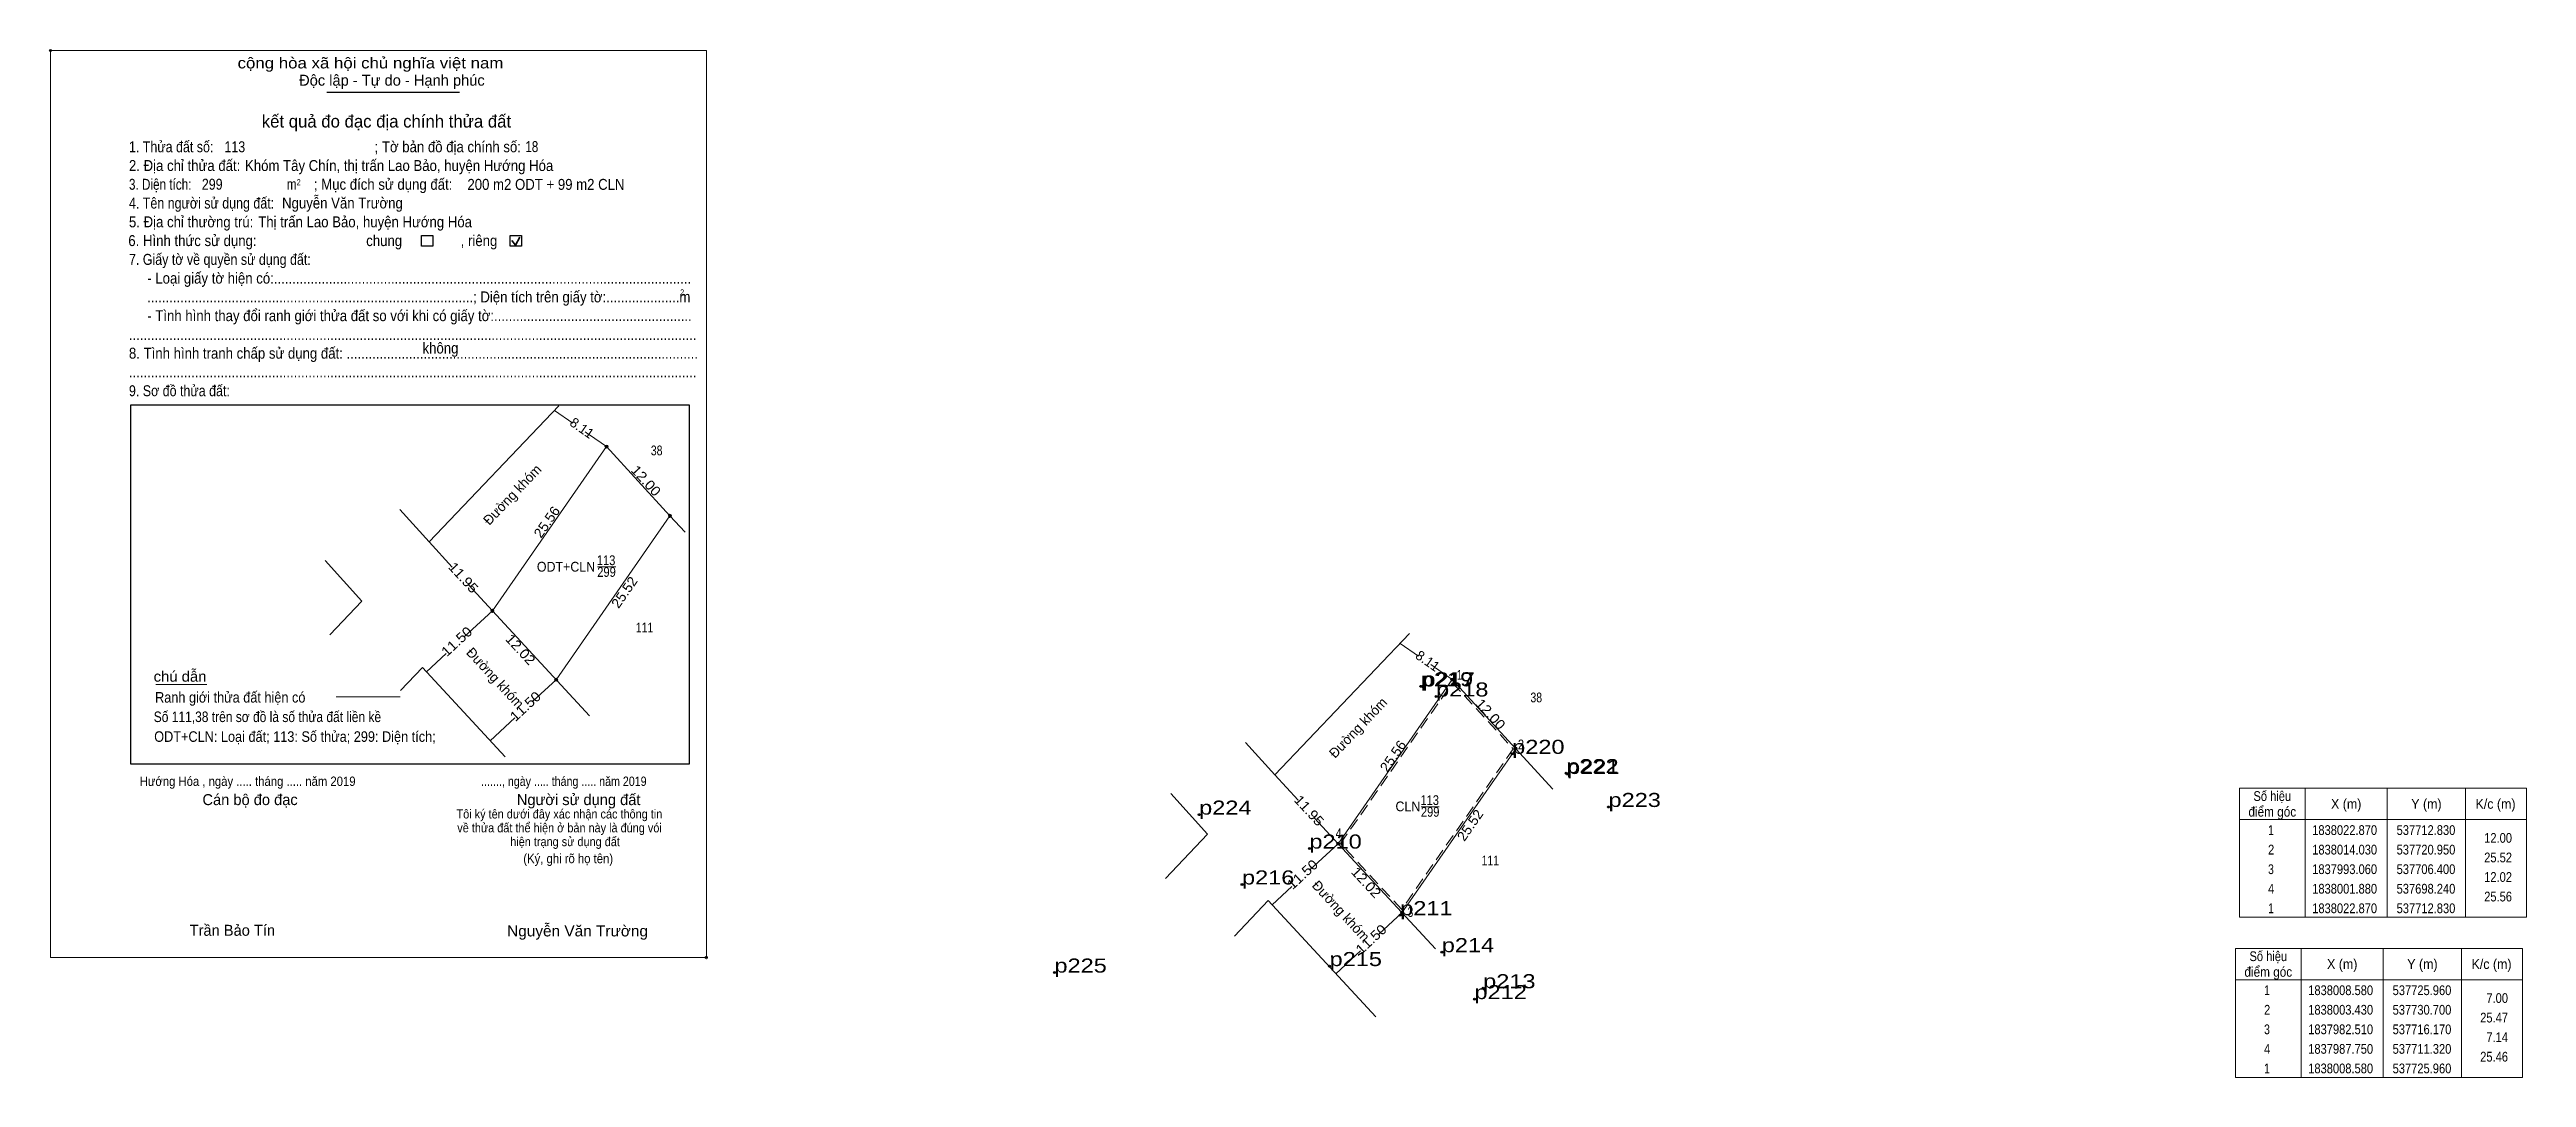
# Model space of a CAD drawing. Header units: metres. Extents: x 537533 to 537850, y 1837972 to 1838103.
import ezdxf
from ezdxf.enums import TextEntityAlignment as Align

# ---------------------------------------------------------------- set-up
doc = ezdxf.new("R2010")
doc.units = ezdxf.units.M
doc.header["$LTSCALE"] = 0.5
doc.header["$PDMODE"] = 32
doc.header["$PDSIZE"] = 0.25
doc.linetypes.add('MEDIUM_DASHED', pattern=[4.5, 3, -1.5])
for name, color, linetype in [('1', 7, 'Continuous'), ('12', 7, 'Continuous'), ('7', 7, 'Continuous')]:
    doc.layers.add(name, color=color, linetype=linetype)
for name, color, linetype, lineweight in [('10', 7, 'Continuous', 13), ('17', 7, 'Continuous', 13), ('2', 7, 'Continuous', 25), ('3', 7, 'Continuous', 13), ('36', 7, 'Continuous', 13), ('6', 7, 'Continuous', 13), ('63', 7, 'Continuous', 13)]:
    doc.layers.add(name, color=color, linetype=linetype, lineweight=lineweight)

msp = doc.modelspace()

# ---------------------------------------------------------------- hatches: boundary and pattern name
at = {"layer": '36'}
for points in [[(537604.88, 1838052.66, 1), (537604.48, 1838052.66, 1)], [(537613, 1838043.82, 1), (537612.6, 1838043.82, 1)], [(537590.29, 1838031.67, 1), (537589.89, 1838031.67, 1)], [(537598.45, 1838022.85, 1), (537598.05, 1838022.85, 1)], [(537713.03, 1838022.87, 1), (537712.63, 1838022.87, 1)], [(537721.15, 1838014.03, 1), (537720.75, 1838014.03, 1)], [(537698.44, 1838001.88, 1), (537698.04, 1838001.88, 1)], [(537706.6, 1837993.06, 1), (537706.2, 1837993.06, 1)]]:
    msp.add_hatch(color=256, dxfattribs=at).paths.add_polyline_path(points)

# ---------------------------------------------------------------- linework, layer by layer
at = {"layer": '10'}
for p, q in [((537568.71, 1838038.09), (537573.4, 1838032.89)), ((537573.4, 1838032.89), (537569.3, 1838028.58)), ((537676.86, 1838008.3), (537681.55, 1838003.1)), ((537681.55, 1838003.1), (537676.17, 1837997.44))]:
    msp.add_line(p, q, dxfattribs=at)
at = {"layer": '17'}
msp.add_line((537547.06, 1838022.23), (537553.57, 1838022.23), dxfattribs=at)
at = {"layer": '2'}
for p, q in [((537568.91, 1838098), (537585.87, 1838098)), ((537543.87, 1838058), (537615.27, 1838058)), ((537615.27, 1838058), (537615.27, 1838012.04))]:
    msp.add_line(p, q, dxfattribs=at)
at = {"layer": '2', "lineweight": 35}
for p, q in [((537592.57, 1838079.04), (537593.04, 1838078.42)), ((537593.04, 1838078.42), (537593.62, 1838079.46))]:
    msp.add_line(p, q, dxfattribs=at)
at = {"layer": '2', "lineweight": 13}
msp.add_lwpolyline([(537533.59, 1838103.32), (537617.46, 1838103.32), (537617.46, 1837987.32), (537533.59, 1837987.32)], close=True, dxfattribs=at)
at = {"layer": '2'}
for points in [[(537581.05, 1838079.66), (537582.49, 1838079.66), (537582.49, 1838078.31), (537581.05, 1838078.31)], [(537592.38, 1838079.66), (537593.82, 1838079.66), (537593.82, 1838078.31), (537592.38, 1838078.31)]]:
    msp.add_lwpolyline(points, close=True, dxfattribs=at)
msp.add_lwpolyline([(537615.27, 1838012.04), (537543.87, 1838012.04), (537543.87, 1838058)], dxfattribs=at)
for p in [(537533.59, 1838103.32), (537617.45, 1837987.32)]:
    msp.add_point(p, dxfattribs=at)
at = {"layer": '3'}
for p, q in [((537598.59, 1838057.88), (537582, 1838040.47)), ((537582, 1838040.47), (537578.25, 1838044.62)), ((537612.8, 1838043.82), (537614.73, 1838041.72)), ((537590.09, 1838031.67), (537602.53, 1838018.23)), ((537707.39, 1838028.78), (537690.15, 1838010.68)), ((537581.15, 1838024.4), (537578.36, 1838021.47)), ((537581.15, 1838024.4), (537591.71, 1838013)), ((537690.15, 1838010.68), (537686.4, 1838014.83)), ((537720.95, 1838014.03), (537725.71, 1838008.85)), ((537821.9, 1838008.97), (537821.9, 1837992.47)), ((537832.4, 1838008.97), (537832.4, 1837992.47)), ((537842.4, 1838008.97), (537842.4, 1837992.47)), ((537813.5, 1838004.97), (537850.2, 1838004.97)), ((537698.24, 1838001.88), (537710.68, 1837988.44)), ((537689.3, 1837994.61), (537684.99, 1837990.08)), ((537689.3, 1837994.61), (537703.06, 1837979.75))]:
    msp.add_line(p, q, dxfattribs=at)
for points in [[(537598.25, 1838022.85), (537612.8, 1838043.82), (537604.68, 1838052.66), (537590.09, 1838031.67)], [(537706.4, 1837993.06), (537720.95, 1838014.03), (537712.83, 1838022.87), (537698.24, 1838001.88)]]:
    msp.add_lwpolyline(points, dxfattribs=at)
at = {"layer": '3', "linetype": 'MEDIUM_DASHED'}
msp.add_lwpolyline([(537712.86, 1838022.47), (537720.63, 1838014.01), (537706.37, 1837993.46), (537698.56, 1838001.9)], close=True, dxfattribs=at)
at = {"layer": '3'}
msp.add_lwpolyline([(537813.5, 1838008.97), (537850.2, 1838008.97), (537850.2, 1837992.47), (537813.5, 1837992.47)], close=True, dxfattribs=at)
at = {"layer": '36'}
for p, q in [((537598.03, 1838057.29), (537600.37, 1838055.66)), ((537601.94, 1838054.57), (537602.49, 1838054.19)), ((537602.53, 1838054.16), (537604.68, 1838052.66)), ((537582, 1838040.47), (537584.97, 1838037.24)), ((537587.09, 1838034.93), (537590.09, 1838031.67)), ((537586.52, 1838028.37), (537590.09, 1838031.67)), ((537581.65, 1838023.86), (537584.17, 1838026.2)), ((537706.17, 1838027.5), (537708.52, 1838025.87)), ((537595.32, 1838020.14), (537598.25, 1838022.85)), ((537710.09, 1838024.78), (537710.64, 1838024.4)), ((537710.68, 1838024.37), (537712.83, 1838022.87)), ((537589.81, 1838015.04), (537592.96, 1838017.96)), ((537690.15, 1838010.68), (537693.12, 1838007.45)), ((537695.24, 1838005.14), (537698.24, 1838001.88)), ((537694.67, 1837998.58), (537698.24, 1838001.88)), ((537689.8, 1837994.07), (537692.32, 1837996.41)), ((537703.47, 1837990.35), (537706.4, 1837993.06)), ((537697.96, 1837985.25), (537701.11, 1837988.17))]:
    msp.add_line(p, q, dxfattribs=at)
for centre in [(537604.68, 1838052.66), (537612.8, 1838043.82), (537590.09, 1838031.67), (537598.25, 1838022.85), (537712.83, 1838022.87), (537720.95, 1838014.03), (537698.24, 1838001.88), (537706.4, 1837993.06)]:
    msp.add_circle(centre, 0.2, dxfattribs=at)
at = {"layer": '6'}
msp.add_line((537570.1, 1838020.66), (537578.32, 1838020.66), dxfattribs=at)
at = {"layer": '63'}
for p, q in [((537603.55, 1838037.3), (537605.86, 1838037.3)), ((537708.87, 1838006.62), (537711.18, 1838006.62)), ((537821.39, 1837988.49), (537821.39, 1837971.99)), ((537831.89, 1837988.49), (537831.89, 1837971.99)), ((537841.89, 1837988.49), (537841.89, 1837971.99)), ((537812.99, 1837984.49), (537849.69, 1837984.49))]:
    msp.add_line(p, q, dxfattribs=at)
msp.add_lwpolyline([(537812.99, 1837988.49), (537849.69, 1837988.49), (537849.69, 1837971.99), (537812.99, 1837971.99)], close=True, dxfattribs=at)
at = {"layer": '7'}
for p in [(537708.82, 1838022.01), (537709.02, 1838022), (537710.77, 1838020.71), (537720.5, 1838013.37), (537727.42, 1838010.91), (537727.52, 1838010.8), (537680.47, 1838005.6), (537732.82, 1838006.58), (537694.57, 1838001.26), (537685.95, 1837996.67), (537706.18, 1837992.74), (537711.5, 1837988.01), (537661.97, 1837985.4), (537697.15, 1837986.23), (537715.68, 1837982.01), (537716.79, 1837983.4)]:
    msp.add_point(p, dxfattribs=at)

# ---------------------------------------------------------------- texts
at = {"layer": '1'}
for s, width, p in [('38', 0.8, (537611.1, 1838051.55)), ('113', 0.85, (537604.635, 1838037.51)), ('ODT+CLN', 0.95, (537599.51, 1838036.68)), ('111', 0.8, (537609.55, 1838028.9)), ('38', 0.8, (537723.58, 1838019.96)), ('CLN', 0.95, (537707.165, 1838006.03)), ('113', 0.85, (537709.955, 1838006.83)), ('111', 0.8, (537717.7, 1837999.11))]:
    msp.add_text(s, height=1.25, dxfattribs=dict(at, width=width)).set_placement(p, align=Align.CENTER)
at = {"layer": '12', "width": 1.25}
for s, p in [('p219', (537708.82, 1838022.01)), ('p217', (537709.02, 1838022)), ('p218', (537710.77, 1838020.71)), ('p220', (537720.5, 1838013.37)), ('p222', (537727.42, 1838010.91)), ('p221', (537727.52, 1838010.8)), ('p224', (537680.47, 1838005.6)), ('p223', (537732.82, 1838006.58)), ('p210', (537694.57, 1838001.26)), ('p216', (537685.95, 1837996.67)), ('p211', (537706.18, 1837992.74)), ('p215', (537697.15, 1837986.23)), ('p214', (537711.5, 1837988.01)), ('p225', (537661.97, 1837985.4)), ('p213', (537716.79, 1837983.4)), ('p212', (537715.68, 1837982.01))]:
    msp.add_text(s, height=1.8, dxfattribs=at).set_placement(p)
at = {"layer": '2'}
for s, height, width, p in [('cộng hòa xã hội chủ nghĩa việt nam', 1.4, 1.15, (537557.51, 1838101.03)), ('2. Địa chỉ thửa đất:', 1.4, 0.9, (537543.62, 1838087.91)), ('1. Thửa đất số:', 1.4, 0.85, (537543.62, 1838090.31)), ('113', 1.4, 0.85, (537555.83, 1838090.31)), ('Khóm Tây Chín, thị trấn Lao Bảo, huyện Hướng Hóa', 1.4, 0.9, (537558.46, 1838087.91)), ('; Tờ bản đồ địa chính số:', 1.4, 0.9, (537575.03, 1838090.31)), ('18', 1.4, 0.8, (537594.3, 1838090.33)), ('3. Diện tích:', 1.4, 0.8, (537543.62, 1838085.51)), ('299', 1.4, 0.85, (537552.94, 1838085.52)), ('m', 1.4, 0.8, (537563.8, 1838085.51)), ('2', 0.7999, 0.8, (537565.06, 1838086.07)), ('; Mục đích sử dụng đất:', 1.4, 0.9, (537567.27, 1838085.51)), ('200 m2 ODT + 99 m2 CLN', 1.4, 0.9, (537586.9, 1838085.5)), ('4. Tên người sử dụng đất:', 1.4, 0.85, (537543.62, 1838083.11)), ('Nguyễn Văn Trường', 1.4, 0.9, (537563.2, 1838083.12)), ('6. Hình thức sử dụng:', 1.4, 0.9, (537543.54, 1838078.31)), ('5. Địa chỉ thường trú:', 1.4, 0.9, (537543.62, 1838080.71)), ('Thị trấn Lao Bảo, huyện Hướng Hóa', 1.4, 0.9, (537560.15, 1838080.71)), ('chung                , riêng', 1.4, 0.9, (537573.96, 1838078.31)), ('7. Giấy tờ về quyền sử dụng đất:', 1.4, 0.85, (537543.62, 1838075.91)), ('     - Loại giấy tờ hiện có:..................................................................................................................', 1.4, 0.9, (537543.62, 1838073.51)), ('     - Tình hình thay đổi ranh giới thửa đất so với khi có giấy tờ:......................................................', 1.4, 0.9, (537543.62, 1838068.71)), ('     .........................................................................................; Diện tích trên giấy tờ:....................m', 1.4, 0.9, (537543.62, 1838071.11)), ('2', 0.7999, 0.8, (537614.1, 1838071.99)), ('8. Tình hình tranh chấp sử dụng đất: ................................................................................................', 1.4, 0.9, (537543.62, 1838063.91)), ('...........................................................................................................................................................', 1.4, 0.9, (537543.62, 1838066.31)), ('không', 1.4, 0.9, (537581.16, 1838064.57)), ('...........................................................................................................................................................', 1.4, 0.9, (537543.62, 1838061.51)), ('9. Sơ đồ thửa đất:', 1.4, 0.85, (537543.62, 1838059.11)), ('Hướng Hóa , ngày ..... tháng ..... năm 2019', 1.2, 0.9, (537544.99, 1838009.27)), ('......., ngày ..... tháng ..... năm 2019', 1.2, 0.85, (537588.66, 1838009.27)), ('(Ký, ghi rõ họ tên)', 1.2, 0.9, (537594.05, 1837999.39)), ('Nguyễn Văn Trường', 1.4, 1.05, (537591.98, 1837990.03))]:
    msp.add_text(s, height=height, dxfattribs=dict(at, width=width)).set_placement(p)
for s, p in [('Độc lập - Tự do - Hạnh phúc', (537565.38, 1838098.82)), ('Cán bộ đo đạc', (537553.02, 1838006.82)), ('Người sử dụng đất', (537593.22, 1838006.82)), ('Trần Bảo Tín', (537551.38, 1837990.11))]:
    msp.add_text(s, height=1.4, dxfattribs=at).set_placement(p)
for s, height, p in [('kết quả đo đạc địa chính thửa đất', 1.6, (537576.545, 1838093.47)), ('.', 0.4001, (537617.4537, 1837987.11))]:
    msp.add_text(s, height=height, dxfattribs=at).set_placement(p, align=Align.CENTER)
at = {"layer": '2', "width": 0.9}
for s, p in [('Tôi ký tên dưới đây xác nhận các thông tin', (537598.665, 1838005.11)), ('về thửa đất thể hiện ở bản này là đúng vói', (537598.68, 1838003.34)), ('hiện trạng sử dụng đất', (537599.385, 1838001.57))]:
    msp.add_text(s, height=1.157, dxfattribs=at).set_placement(p, align=Align.CENTER)
at = {"layer": '3'}
for s, rotation, width, p in [('12.00', 312.569, 1.1, (537609.2741, 1838047.8828)), ('25.56', 55.197, 1.05, (537597.5713, 1838042.6633)), ('25.52', 55.245, 1.05, (537607.4893, 1838033.6837)), ('12.02', 312.774, 1.1, (537593.2242, 1838026.3044)), ('12.00', 312.569, 1.1, (537717.2741, 1838018.0328)), ('25.56', 55.197, 1.05, (537705.7813, 1838012.7333)), ('25.52', 55.245, 1.05, (537715.6393, 1838003.8937)), ('12.02', 312.774, 1.1, (537701.3742, 1837996.5144))]:
    msp.add_text(s, height=1.25, rotation=rotation, dxfattribs=dict(at, width=width)).set_placement(p, align=Align.CENTER)
for s, width, p in [('299', 0.85, (537604.69, 1838036.01)), ('Số hiệu', 0.85, (537817.7, 1838007.35)), ('X (m)', 0.95, (537827.15, 1838006.35)), ('Y (m)', 0.95, (537837.405, 1838006.35)), ('K/c (m)', 0.95, (537846.245, 1838006.35)), ('299', 0.85, (537710.01, 1838005.33)), ('điểm góc', 0.9, (537817.7, 1838005.35)), (' 1', 0.75, (537817.35, 1838003)), ('1838022.870', 0.85, (537826.95, 1838003)), ('537712.830', 0.85, (537837.35, 1838003)), (' 2', 0.85, (537817.355, 1838000.5)), ('1838014.030', 0.85, (537826.95, 1838000.5)), ('537720.950', 0.85, (537837.35, 1838000.5)), (' 3', 0.8, (537817.345, 1837998)), ('1837993.060', 0.85, (537826.95, 1837998)), ('537706.400', 0.85, (537837.35, 1837998)), (' 4', 0.85, (537817.35, 1837995.5)), (' 1', 0.75, (537817.35, 1837993)), ('1838001.880', 0.85, (537826.95, 1837995.5)), ('1838022.870', 0.85, (537826.95, 1837993)), ('537698.240', 0.85, (537837.35, 1837995.5)), ('537712.830', 0.85, (537837.35, 1837993))]:
    msp.add_text(s, height=1.25, dxfattribs=dict(at, width=width)).set_placement(p, align=Align.CENTER)
for s, width, p in [(' 1', 0.75, (537714.11, 1838022.85)), (' 2', 0.85, (537722.02, 1838013.95)), (' 4', 0.85, (537698.71, 1838002.59)), ('25.52', 0.85, (537848.35, 1837999.5)), ('12.00', 0.85, (537848.35, 1838002)), ('12.02', 0.85, (537848.35, 1837997)), ('25.56', 0.85, (537848.35, 1837994.5)), (' 3', 0.8, (537707.86, 1837992.53))]:
    msp.add_text(s, height=1.25, dxfattribs=dict(at, width=width)).set_placement(p, align=Align.RIGHT)
at = {"layer": '36'}
for s, rotation, p in [('8.11', 325.16, (537601.193, 1838054.5387)), ('Đường khóm', 46.394, (537593.0913, 1838046.0789)), ('Đường khóm', 312.799, (537589.9968, 1838022.6496)), ('8.11', 325.16, (537709.343, 1838024.7487)), ('Đường khóm', 46.394, (537701.2413, 1838016.2889)), ('Đường khóm', 312.799, (537698.1468, 1837992.8596))]:
    msp.add_text(s, height=1.25, rotation=rotation, dxfattribs=at).set_placement(p, align=Align.CENTER)
at = {"layer": '36', "width": 1.1}
for s, rotation, p in [('11.95', 312.593, (537585.9269, 1838035.493)), ('11.50', 42.78, (537585.9555, 1838027.2845)), ('11.50', 42.78, (537594.7355, 1838018.9945)), ('11.95', 312.593, (537694.0769, 1838005.703)), ('11.50', 42.78, (537694.1055, 1837997.4945)), ('11.50', 42.78, (537702.8855, 1837989.2045))]:
    msp.add_text(s, height=1.25, rotation=rotation, dxfattribs=at).set_placement(p, align=Align.CENTER)
at = {"layer": '6'}
for s, width, p in [('chú dẫn', 1.05, (537546.78, 1838022.6)), ('Ranh giới thửa đất hiện có ', 0.9, (537546.96, 1838019.93)), ('Số 111,38 trên sơ đồ là số thửa đất liền kề', 0.85, (537546.79, 1838017.44)), ('ODT+CLN: Loại đất; 113: Số thửa; 299: Diện tích;', 0.9, (537546.85, 1838014.91))]:
    msp.add_text(s, height=1.35, dxfattribs=dict(at, width=width)).set_placement(p)
at = {"layer": '63'}
for s, width, p in [('Số hiệu', 0.85, (537817.19, 1837986.87)), ('điểm góc', 0.9, (537817.19, 1837984.87)), ('X (m)', 0.95, (537826.64, 1837985.87)), ('Y (m)', 0.95, (537836.895, 1837985.87)), ('K/c (m)', 0.95, (537845.735, 1837985.87)), (' 1', 0.75, (537816.84, 1837982.52)), ('1838008.580', 0.85, (537826.44, 1837982.52)), ('537725.960', 0.85, (537836.84, 1837982.52)), (' 3', 0.8, (537816.835, 1837977.52)), (' 2', 0.85, (537816.845, 1837980.02)), ('1838003.430', 0.85, (537826.44, 1837980.02)), ('1837982.510', 0.85, (537826.44, 1837977.52)), ('537730.700', 0.85, (537836.84, 1837980.02)), ('537716.170', 0.85, (537836.84, 1837977.52)), (' 4', 0.85, (537816.84, 1837975.02)), ('1837987.750', 0.85, (537826.44, 1837975.02)), ('537711.320', 0.85, (537836.84, 1837975.02)), (' 1', 0.75, (537816.84, 1837972.52)), ('1838008.580', 0.85, (537826.44, 1837972.52)), ('537725.960', 0.85, (537836.84, 1837972.52))]:
    msp.add_text(s, height=1.25, dxfattribs=dict(at, width=width)).set_placement(p, align=Align.CENTER)
at = {"layer": '63', "width": 0.85}
for s, p in [('7.00', (537847.84, 1837981.52)), ('25.47', (537847.84, 1837979.02)), ('25.46', (537847.84, 1837974.02)), ('7.14', (537847.84, 1837976.52))]:
    msp.add_text(s, height=1.25, dxfattribs=at).set_placement(p, align=Align.RIGHT)

doc.saveas('drawing.dxf')
